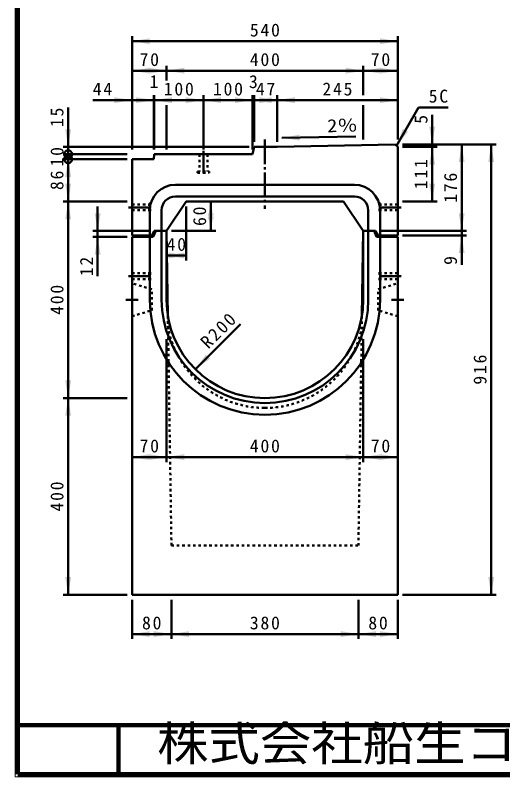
# Model space of a CAD drawing. Units: millimetres, scale not verified. Extents: x 100 to 4105, y 100 to 2870.
# Drawn here: x 100 to 1091, y 100 to 1649 of the extents above; entities that cross this region are included whole.
import ezdxf
from ezdxf.enums import TextEntityAlignment as Align

# ---------------------------------------------------------------- set-up
doc = ezdxf.new("R2010")
doc.units = ezdxf.units.MM
doc.header["$LTSCALE"] = 5
doc.linetypes.add('USER1', pattern=[2.2, 1, -1.2])
doc.linetypes.add('USER2', pattern=[13.4, 10, -1.2, 1, -1.2])
doc.layers.add('V-nasSTD', color=7, linetype='Continuous', lineweight=35)
doc.styles.add('ＭＳ ゴシック', font='')
doc.styles.get('ＭＳ ゴシック').set_extended_font_data('MS Gothic')

msp = doc.modelspace()

# ---------------------------------------------------------------- hatches: boundary and pattern name
at = {"layer": 'V-nasSTD'}
for points in [[(373.529, 1602.244), (337.529, 1596.244), (373.529, 1590.244)], [(841.529, 1590.244), (877.529, 1596.244), (841.529, 1602.244)], [(373.529, 1542.244), (337.529, 1536.244), (373.529, 1530.244)], [(371.529, 1530.244), (407.529, 1536.244), (371.529, 1542.244)], [(443.529, 1542.244), (407.529, 1536.244), (443.529, 1530.244)], [(771.529, 1530.244), (807.529, 1536.244), (771.529, 1542.244)], [(843.529, 1542.244), (807.529, 1536.244), (843.529, 1530.244)], [(841.529, 1530.244), (877.529, 1536.244), (841.529, 1542.244)], [(301.529, 1470.244), (337.529, 1476.244), (301.529, 1482.244)], [(345.529, 1470.244), (381.529, 1476.244), (345.529, 1482.244)], [(418.529, 1482.244), (382.529, 1476.244), (418.529, 1470.244)], [(446.529, 1470.244), (482.529, 1476.244), (446.529, 1482.244)], [(518.529, 1482.244), (482.529, 1476.244), (518.529, 1470.244)], [(546.529, 1470.244), (582.529, 1476.244), (546.529, 1482.244)], [(621.529, 1482.244), (585.529, 1476.244), (621.529, 1470.244)], [(596.529, 1470.244), (632.529, 1476.244), (596.529, 1482.244)], [(668.529, 1482.244), (632.529, 1476.244), (668.529, 1470.244)], [(841.529, 1470.244), (877.529, 1476.244), (841.529, 1482.244)], [(213.529, 1417.244), (207.529, 1381.244), (201.529, 1417.244)], [(887.833, 1417.921), (875.029, 1383.744), (898.225, 1411.921)], [(941.529, 1422.244), (947.529, 1386.244), (953.529, 1422.244)], [(678.011, 1406.208), (642.143, 1399.46), (678.261, 1394.211)], [(953.529, 1345.244), (947.529, 1381.244), (941.529, 1345.244)], [(1013.529, 1350.244), (1007.529, 1386.244), (1001.529, 1350.244)], [(1073.529, 1350.244), (1067.529, 1386.244), (1061.529, 1350.244)], [(213.529, 1320.244), (207.529, 1356.244), (201.529, 1320.244)], [(201.529, 1306.244), (207.529, 1270.244), (213.529, 1306.244)], [(941.529, 1306.244), (947.529, 1270.244), (953.529, 1306.244)], [(213.529, 1234.244), (207.529, 1270.244), (201.529, 1234.244)], [(503.529, 1234.244), (497.529, 1270.244), (491.529, 1234.244)], [(273.529, 1246.244), (267.529, 1210.244), (261.529, 1246.244)], [(491.529, 1246.244), (497.529, 1210.244), (503.529, 1246.244)], [(1001.529, 1246.244), (1007.529, 1210.244), (1013.529, 1246.244)], [(261.529, 1162.244), (267.529, 1198.244), (273.529, 1162.244)], [(1001.529, 1165.244), (1007.529, 1201.244), (1013.529, 1165.244)], [(443.529, 1166.244), (407.529, 1160.244), (443.529, 1154.244)], [(411.529, 1154.244), (447.529, 1160.244), (411.529, 1166.244)], [(487.321, 958.521), (466.108, 928.823), (495.806, 950.036)], [(201.529, 906.244), (207.529, 870.244), (213.529, 906.244)], [(213.529, 834.244), (207.529, 870.244), (201.529, 834.244)], [(373.529, 756.244), (337.529, 750.244), (373.529, 744.244)], [(371.529, 744.244), (407.529, 750.244), (371.529, 756.244)], [(443.529, 756.244), (407.529, 750.244), (443.529, 744.244)], [(771.529, 744.244), (807.529, 750.244), (771.529, 756.244)], [(843.529, 756.244), (807.529, 750.244), (843.529, 744.244)], [(841.529, 744.244), (877.529, 750.244), (841.529, 756.244)], [(201.529, 506.244), (207.529, 470.244), (213.529, 506.244)], [(1061.529, 506.244), (1067.529, 470.244), (1073.529, 506.244)], [(373.529, 396.244), (337.529, 390.244), (373.529, 384.244)], [(381.529, 384.244), (417.529, 390.244), (381.529, 396.244)], [(453.529, 396.244), (417.529, 390.244), (453.529, 384.244)], [(761.529, 384.244), (797.529, 390.244), (761.529, 396.244)], [(833.529, 396.244), (797.529, 390.244), (833.529, 384.244)], [(841.529, 384.244), (877.529, 390.244), (841.529, 396.244)]]:
    msp.add_hatch(color=256, dxfattribs=at).paths.add_polyline_path(points)

# ---------------------------------------------------------------- linework, layer by layer
at = {"layer": 'V-nasSTD', "lineweight": 100}
for p, q in [((105, 2865), (105, 105)), ((105, 205), (4100, 205)), ((310, 205), (310, 105)), ((105, 105), (4100, 105))]:
    msp.add_line(p, q, dxfattribs=at)
at = {"layer": 'V-nasSTD', "lineweight": 50}
for p, q in [((337.529, 1376.244), (337.529, 1606.244)), ((337.529, 1596.244), (877.529, 1596.244)), ((877.529, 1396.244), (877.529, 1606.244)), ((337.529, 1536.244), (407.529, 1536.244)), ((407.529, 1516.244), (407.529, 1546.244)), ((407.529, 1536.244), (807.529, 1536.244)), ((807.529, 1486.244), (807.529, 1546.244)), ((807.529, 1536.244), (877.529, 1536.244)), ((257.529, 1476.244), (337.529, 1476.244)), ((337.529, 1476.244), (381.529, 1476.244)), ((381.529, 1376.244), (381.529, 1486.244)), ((381.529, 1476.244), (382.529, 1476.244)), ((382.529, 1376.244), (382.529, 1486.244)), ((382.529, 1476.244), (482.529, 1476.244)), ((482.529, 1376.244), (482.529, 1486.244)), ((482.529, 1476.244), (582.529, 1476.244)), ((582.529, 1376.244), (582.529, 1486.244)), ((582.529, 1476.244), (585.529, 1476.244)), ((585.529, 1391.244), (585.529, 1486.244)), ((585.529, 1476.244), (632.529, 1476.244)), ((632.529, 1391.244), (632.529, 1486.244)), ((632.529, 1476.244), (877.529, 1476.244)), ((207.529, 1461.244), (207.529, 1381.244)), ((407.529, 1466.244), (407.529, 1376.244)), ((807.529, 1466.244), (807.529, 1396.244)), ((920.029, 1461.687), (875.029, 1383.744)), ((920.029, 1461.687), (980.029, 1461.687)), ((947.529, 1446.244), (947.529, 1386.244)), ((642.143, 1399.46), (792.111, 1402.584)), ((575.529, 1381.244), (197.529, 1381.244)), ((207.529, 1366.244), (207.529, 1381.244)), ((585.529, 1381.244), (582.529, 1366.244)), ((585.529, 1381.244), (632.529, 1381.244)), ((632.529, 1381.244), (872.529, 1386.244)), ((872.529, 1386.244), (877.529, 1381.244)), ((877.529, 1201.244), (877.529, 1381.244)), ((887.529, 1386.244), (1077.529, 1386.244)), ((887.529, 1381.244), (957.529, 1381.244)), ((947.529, 1381.244), (947.529, 1386.244)), ((947.529, 1270.244), (947.529, 1381.244)), ((1007.529, 1210.244), (1007.529, 1386.244)), ((1067.529, 470.244), (1067.529, 1386.244)), ((327.529, 1366.244), (197.529, 1366.244)), ((207.529, 1366.244), (207.529, 1356.244)), ((382.529, 1366.244), (381.529, 1356.244)), ((582.529, 1366.244), (382.529, 1366.244)), ((327.529, 1356.244), (197.529, 1356.244)), ((207.529, 1270.244), (207.529, 1356.244)), ((337.529, 1201.244), (337.529, 1356.244)), ((337.529, 1356.244), (381.529, 1356.244)), ((789.529, 1304.244), (425.529, 1304.244)), ((789.529, 1280.244), (425.529, 1280.244)), ((327.529, 1270.244), (197.529, 1270.244)), ((207.529, 870.244), (207.529, 1270.244)), ((267.529, 1260.244), (267.529, 1210.244)), ((447.529, 1270.244), (407.529, 1210.244)), ((447.529, 1270.244), (767.529, 1270.244)), ((447.529, 1260.244), (447.529, 1150.244)), ((497.529, 1210.244), (497.529, 1270.244)), ((767.529, 1270.244), (807.529, 1210.244)), ((887.529, 1270.244), (957.529, 1270.244)), ((373.529, 1252.244), (373.529, 1201.244)), ((397.529, 1252.244), (397.529, 1210.244)), ((817.529, 1210.244), (817.529, 1252.244)), ((841.529, 1201.244), (841.529, 1252.244)), ((372.529, 1210.244), (257.529, 1210.244)), ((267.529, 1198.244), (267.529, 1210.244)), ((377.529, 1201.244), (382.529, 1210.244)), ((385.529, 1210.244), (380.529, 1198.244)), ((382.529, 1210.244), (407.529, 1210.244)), ((407.529, 1210.244), (385.529, 1210.244)), ((397.529, 1070.244), (397.529, 1210.244)), ((407.529, 1210.244), (407.529, 1070.244)), ((407.529, 1210.244), (410.228, 1037.497)), ((417.529, 1210.244), (507.529, 1210.244)), ((807.529, 1210.244), (804.83, 1037.497)), ((832.529, 1210.244), (807.529, 1210.244)), ((807.529, 1210.244), (807.529, 1070.244)), ((807.529, 1210.244), (829.529, 1210.244)), ((817.529, 1210.244), (817.529, 1070.244)), ((829.529, 1210.244), (834.529, 1198.244)), ((837.529, 1201.244), (832.529, 1210.244)), ((842.529, 1210.244), (1017.529, 1210.244)), ((1007.529, 1201.244), (1007.529, 1210.244)), ((327.529, 1198.244), (257.529, 1198.244)), ((267.529, 1118.244), (267.529, 1198.244)), ((337.529, 1201.244), (377.529, 1201.244)), ((380.529, 1198.244), (337.529, 1198.244)), ((337.529, 470.244), (337.529, 1198.244)), ((373.529, 1070.244), (373.529, 1198.244)), ((834.529, 1198.244), (877.529, 1198.244)), ((877.529, 1201.244), (837.529, 1201.244)), ((841.529, 1198.244), (841.529, 1070.244)), ((877.529, 470.244), (877.529, 1198.244)), ((887.529, 1201.244), (1017.529, 1201.244)), ((1007.529, 1141.244), (1007.529, 1201.244)), ((407.529, 1160.244), (447.529, 1160.244)), ((466.108, 928.823), (558.032, 1020.747)), ((407.529, 740.244), (407.529, 990.244)), ((807.529, 740.244), (807.529, 990.244)), ((327.529, 870.244), (197.529, 870.244)), ((207.529, 470.244), (207.529, 870.244)), ((337.529, 750.244), (407.529, 750.244)), ((407.529, 750.244), (807.529, 750.244)), ((807.529, 750.244), (877.529, 750.244)), ((327.529, 470.244), (197.529, 470.244)), ((337.529, 470.244), (877.529, 470.244)), ((887.529, 470.244), (1077.529, 470.244)), ((337.529, 460.244), (337.529, 380.244)), ((417.529, 460.244), (417.529, 380.244)), ((797.529, 460.244), (797.529, 380.244)), ((877.529, 460.244), (877.529, 380.244)), ((337.529, 390.244), (417.529, 390.244)), ((417.529, 390.244), (797.529, 390.244)), ((797.529, 390.244), (877.529, 390.244))]:
    msp.add_line(p, q, dxfattribs=at)
at = {"layer": 'V-nasSTD', "linetype": 'USER2', "lineweight": 50}
for p, q in [((607.529, 1396.244), (607.529, 1255.244)), ((482.529, 1373.244), (482.529, 1328.244)), ((330.529, 1258.244), (374.529, 1258.244)), ((884.529, 1258.244), (840.529, 1258.244)), ((330.529, 1118.244), (374.529, 1118.244)), ((884.529, 1118.244), (840.529, 1118.244)), ((350.029, 1070.244), (325.029, 1070.244)), ((865.029, 1070.244), (890.029, 1070.244))]:
    msp.add_line(p, q, dxfattribs=at)
at = {"layer": 'V-nasSTD', "linetype": 'USER1', "lineweight": 50}
for p, q in [((474.529, 1366.244), (474.529, 1331.244)), ((490.529, 1366.244), (490.529, 1331.244)), ((470.529, 1331.244), (494.529, 1331.244)), ((470.529, 1331.244), (470.529, 1328.244)), ((470.529, 1328.244), (494.529, 1328.244)), ((494.529, 1331.244), (494.529, 1328.244)), ((337.529, 1264.244), (372.529, 1264.244)), ((372.529, 1266.244), (372.529, 1250.244)), ((372.529, 1266.244), (374.529, 1266.244)), ((374.529, 1266.244), (374.529, 1250.244)), ((842.529, 1266.244), (840.529, 1266.244)), ((840.529, 1266.244), (840.529, 1250.244)), ((842.529, 1266.244), (842.529, 1250.244)), ((877.529, 1264.244), (842.529, 1264.244)), ((337.529, 1252.244), (372.529, 1252.244)), ((372.529, 1250.244), (374.529, 1250.244)), ((842.529, 1250.244), (840.529, 1250.244)), ((877.529, 1252.244), (842.529, 1252.244)), ((337.529, 1124.244), (372.529, 1124.244)), ((372.529, 1126.244), (372.529, 1110.244)), ((372.529, 1126.244), (374.529, 1126.244)), ((374.529, 1126.244), (374.529, 1110.244)), ((842.529, 1126.244), (840.529, 1126.244)), ((840.529, 1126.244), (840.529, 1110.244)), ((842.529, 1126.244), (842.529, 1110.244)), ((877.529, 1124.244), (842.529, 1124.244)), ((337.529, 1112.244), (372.529, 1112.244)), ((337.529, 1103.744), (337.529, 1036.744)), ((377.529, 1091.744), (337.529, 1103.744)), ((372.529, 1110.244), (374.529, 1110.244)), ((837.529, 1091.744), (877.529, 1103.744)), ((842.529, 1110.244), (840.529, 1110.244)), ((877.529, 1112.244), (842.529, 1112.244)), ((877.529, 1103.744), (877.529, 1036.744)), ((377.529, 1048.744), (377.529, 1091.744)), ((837.529, 1048.744), (837.529, 1091.744)), ((337.529, 1036.744), (377.529, 1048.744)), ((877.529, 1036.744), (837.529, 1048.744)), ((410.228, 1037.497), (417.529, 570.244)), ((797.529, 570.244), (804.83, 1037.497)), ((417.529, 570.244), (797.529, 570.244))]:
    msp.add_line(p, q, dxfattribs=at)
at = {"layer": 'V-nasSTD', "lineweight": 13}
msp.add_lwpolyline([(100, 100), (100, 2870), (4105, 2870), (4105, 100)], close=True, dxfattribs=at)
at = {"layer": 'V-nasSTD', "lineweight": 50}
for centre in [(207.529, 1366.244), (207.529, 1356.244)]:
    msp.add_circle(centre, 8, dxfattribs=at)
for centre, radius, start, end in [((425.529, 1252.244), 52, 90, 180), ((789.529, 1252.244), 52, 0, 90), ((425.529, 1252.244), 28, 90, 180), ((789.529, 1252.244), 28, 0, 90), ((607.529, 1070.244), 234, 180, 270), ((607.529, 1070.244), 210, 180, 270), ((607.529, 1070.244), 200, 180, 270), ((607.529, 1070.244), 234, 270, 0), ((607.529, 1070.244), 210, 270, 0), ((607.529, 1070.244), 200, 270, 0)]:
    msp.add_arc(centre, radius, start, end, dxfattribs=at)
at = {"layer": 'V-nasSTD', "linetype": 'USER1', "lineweight": 50}
for start, end in [(189.47553, 270), (270, 349.9924)]:
    msp.add_arc((607.529, 1050.244), 200, start, end, dxfattribs=at)

# ---------------------------------------------------------------- texts
at = {"layer": 'V-nasSTD', "style": 'ＭＳ ゴシック'}
for s, p in [('1', (373.029, 1527.244)), ('3', (575.029, 1527.244))]:
    msp.add_text(s, height=26.39, dxfattribs=at).set_placement(p, align=Align.TOP_LEFT)
for s, p in [('5', (911.529, 1428.244)), ('9', (971.529, 1141.244))]:
    msp.add_text(s, height=26.39, rotation=90, dxfattribs=at).set_placement(p, align=Align.TOP_LEFT)
at = {"layer": 'V-nasSTD', "style": 'ＭＳ ゴシック', "width": 1.15}
msp.add_text('2％', height=26.39, rotation=1.193, dxfattribs=at).set_placement((733.773, 1437.377), align=Align.TOP_LEFT)
at = {"layer": 'V-nasSTD', "style": 'ＭＳ ゴシック', "width": 1.1}
msp.add_text('株式会社船生コンクリート工業', height=69.65, dxfattribs=at).set_placement((388.279, 202.55), align=Align.TOP_LEFT)
at = {"layer": 'V-nasSTD', "char_height": 26.39, "attachment_point": 1, "style": 'ＭＳ ゴシック'}
for s, insert in [('\\T1.2;540', (576.929, 1632.244)), ('\\T1.2;70', (352.729, 1572.244)), ('\\T1.2;400', (576.929, 1572.244)), ('\\T1.2;70', (822.729, 1572.244)), ('\\T1.2;44', (257.529, 1512.244)), ('\\T1.2;100', (401.929, 1512.244)), ('\\T1.2;100', (501.929, 1512.244)), ('\\T1.2;47', (589.229, 1512.244)), ('\\T1.2;245', (724.429, 1512.244)), ('\\T1.2;5C', (940.429, 1497.687)), ('\\T1.2;40', (407.729, 1196.244)), ('\\T1.2;70', (352.729, 786.244)), ('\\T1.2;400', (576.929, 786.244)), ('\\T1.2;70', (822.729, 786.244)), ('\\T1.2;80', (357.729, 426.244)), ('\\T1.2;380', (576.929, 426.244)), ('\\T1.2;80', (817.729, 426.244))]:
    msp.add_mtext(s, dxfattribs=dict(at, insert=insert))
for s, insert, rotation in [('\\T1.2;15', (171.529, 1421.644), 90), ('\\T1.2;10', (171.529, 1341.444), 90), ('\\T1.2;111', (911.529, 1295.144), 90), ('\\T1.2;86', (171.529, 1293.444), 90), ('\\T1.2;176', (971.529, 1267.644), 90), ('\\T1.2;60', (461.529, 1220.444), 90), ('\\T1.2;12', (231.529, 1118.244), 90), ('\\T1.2;400', (171.529, 1039.644), 90), ('\\T1.2;R200', (474.027, 987.654), 45), ('\\T1.2;916', (1031.529, 897.644), 90), ('\\T1.2;400', (171.529, 639.644), 90)]:
    msp.add_mtext(s, dxfattribs=dict(at, insert=insert, rotation=rotation))

doc.saveas('drawing.dxf')
